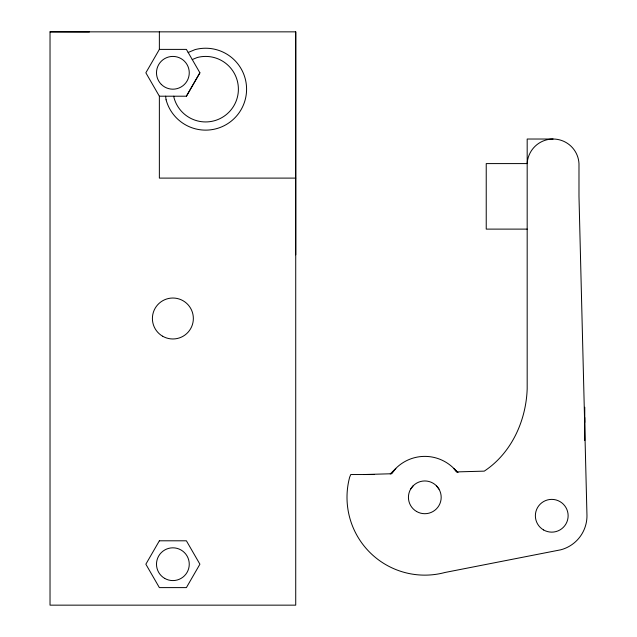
<?xml version="1.0" encoding="UTF-8"?>
<svg xmlns="http://www.w3.org/2000/svg" width="637" height="637" viewBox="0 0 637 637"><rect width="100%" height="100%" fill="white"/><g stroke="black" fill="none" stroke-linecap="round" stroke-linejoin="round"><path stroke-width="0.96" d="M295.727 178.105L159.361 178.105L159.361 96.203L145.857 72.801L159.369 49.399L159.361 31.85M295.727 254.84L295.727 31.85L50.028 31.85L50.028 605.15L295.727 605.15L295.727 31.85M159.361 96.203L186.394 96.211L199.899 72.801L186.386 49.391L159.361 49.391M186.394 96.211L199.907 72.801M374.301 474.533L350.756 474.533L349.657 477.193A77.802 77.802 0 0 0 444.944 572.488L560.871 549.779A35.218 35.218 0 0 0 586.972 515.763L578.985 196.355L578.985 163.59A25.934 25.934 0 0 0 553.083 139.025L527.181 139.025L527.181 388.817C526.106 420.802 511.431 453.194 484.263 471.133L456.482 471.913L453.767 468.378L457.852 472.543L453.767 468.378A40.951 40.951 0 0 0 395.856 468.378L391.731 473.745L363.942 474.533M410.626 489.144L413.222 485.752M390.226 474L395.856 468.378M188.162 52.473L195.033 49.622A40.951 40.951 0 0 1 245.189 78.582A40.951 40.951 0 0 1 216.23 128.738A40.951 40.951 0 0 1 166.082 99.778M192.255 59.567L197.151 57.537A32.758 32.758 0 0 1 237.275 80.7A32.758 32.758 0 0 1 214.112 120.823A32.758 32.758 0 0 1 173.989 97.66L173.797 96.211M527.181 229.113L486.23 229.113L486.23 163.59L527.181 163.59A25.934 25.934 0 0 1 553.083 139.025M584.766 417.482L584.766 422.419M50.028 31.85L89.371 31.954M436.393 485.752L438.997 489.144M165.612 96.203L166.074 99.778M584.766 407.242L584.766 440.501M159.369 540.797L145.857 564.199L159.369 587.609L186.394 587.609L199.907 564.199L186.394 540.797L159.369 540.797M161.296 84.387A16.379 16.379 0 0 0 188.703 77.037A16.379 16.379 0 0 0 168.638 56.98A16.379 16.379 0 0 0 161.296 84.387M164.688 578.388A16.379 16.379 0 0 0 189.261 564.199A16.379 16.379 0 0 0 164.688 550.018A16.379 16.379 0 0 0 164.688 578.388M162.642 336.232A20.472 20.472 0 0 0 193.353 318.5A20.472 20.472 0 0 0 162.642 300.768A20.472 20.472 0 0 0 162.642 336.232M543.56 529.944A16.379 16.379 0 0 0 568.132 515.763A16.379 16.379 0 0 0 543.56 501.574A16.379 16.379 0 0 0 543.56 529.944M416.622 511.519A16.379 16.379 0 0 0 441.186 497.33A16.379 16.379 0 0 0 416.622 483.149A16.379 16.379 0 0 0 416.622 511.519"/></g></svg>
